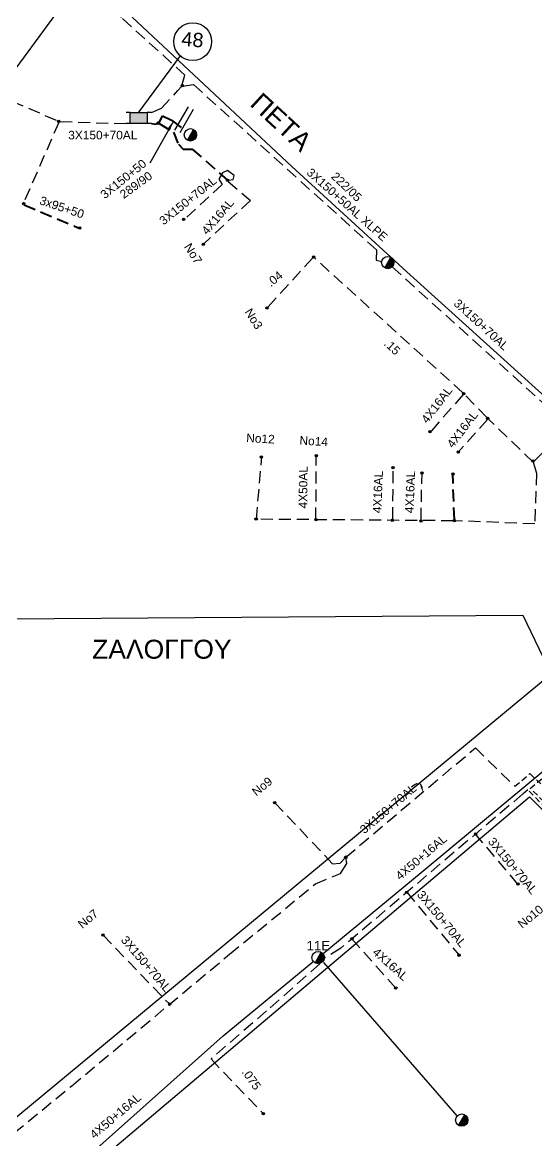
# Model space of a CAD drawing. Header units: millimetres. Extents: x 751 to 1825, y 360 to 872.
# Drawn here: x 971.9 to 1026.2, y 425.4 to 543.4 of the extents above; entities that cross this region are included whole.
import ezdxf

# ---------------------------------------------------------------- set-up
doc = ezdxf.new("R2010")
doc.units = ezdxf.units.MM
doc.linetypes.add('DASHED', pattern=[19.05, 12.7, -6.35])
for name, color, linetype in [('Link Box 4 Διευθύνσεων', 7, 'Continuous'), ('Άγνωστα', 7, 'Continuous'), ('Γυμνά εναέρια ΧΤ και ΦΟΠ (3Φ)   4x50+16AL', 7, 'Continuous'), ('Επιγραφές - Σχήματα', 7, 'Continuous'), ('Καλώδια ΧΤ   3x150+50AL', 7, 'DASHED'), ('Καλώδια ΧΤ   3x150+70AL', 7, 'DASHED'), ('Καλώδια ΧΤ   3x150AL+50XLPE', 7, 'DASHED'), ('Στύλος ΦΜ', 7, 'Continuous'), ('Στύλος ΦΜ @ 1', 7, 'Continuous'), ('Συνδέσεις', 7, 'Continuous'), ('Τομή', 7, 'Continuous'), ('Υπόβαθρο ΔΕΗ', 7, 'Continuous'), ('Υπόγεια Καλώδια Δικτύου ΧΤ   .04', 7, 'DASHED'), ('Υπόγεια Καλώδια Δικτύου ΧΤ   .15', 7, 'DASHED'), ('Υπόγεια καλώδια Δικτύου ΧΤ και Παρ. ΧΤ - 3X150+70 AL', 7, 'DASHED'), ('Υπόγεια καλώδια Παροχών ΧΤ   .075', 7, 'DASHED'), ('Υπόγεια καλώδια Παροχών ΧΤ   4x16AL', 7, 'DASHED'), ('Υπόγεια καλώδια Παροχών ΧΤ   4x50AL', 7, 'DASHED')]:
    doc.layers.add(name, color=color, linetype=linetype)
doc.styles.get("Standard").update_dxf_attribs({"font": 'ARIAL.TTF'})
doc.linetypes.add('SYN_LINE', pattern='A,0.5,-0.0001,["/\\/\\/\\/",Standard,S=0.1,R=0,X=0,Y=-0.05],-0.25', length=0.7501)
doc.dimstyles.new('ISO-25', dxfattribs={"dimtxt": 2.5, "dimasz": 2.5, "dimexe": 1.25, "dimexo": 0.625, "dimtad": 1, "dimtxsty": 'Standard', "dimcen": 2.5, "dimadec": 0, "dimazin": 0, "dimtfac": 1, "dimtmove": 0, "dimatfit": 3, "dimfxl": 1, "dimarcsym": 0})

# ---------------------------------------------------------------- blocks, each defined once
blk = doc.blocks.new('ΥΠΑΡΧΩΝ ΤΣΙΜΕΝΤΕΝΙΟΣ ΣΤΥΛΟΣ')
at = {"layer": 'Στύλος ΦΜ'}
blk.add_hatch(color=256, dxfattribs=at).paths.add_polyline_path([(-1.29, -2.28, 0.574793), (2.62, 0, 0.268822), (1.3, 2.27)])
blk.add_line((-1.29, -2.28), (1.3, 2.27), dxfattribs=at)
blk.add_circle((0, 0), 2.62, dxfattribs=at)
at = {"layer": 'Στύλος ΦΜ', "flags": 4}
for tag, p in [('ΑΡΙΘΜΟΣ', (-4.68, 8.05)), ('ΤΥΠΟΣ', (-4.91, 3.03))]:
    blk.add_attdef(tag, p, '', height=4, dxfattribs=at)
blk = doc.blocks.new('_ΣΥΝΔΕΣΗ')
at = {"layer": 'Συνδέσεις', "linetype": 'SYN_LINE', "ltscale": 40}
blk.add_hatch(color=256, dxfattribs=at).paths.add_polyline_path([(0.5, -0.01, 1), (-0.5, -0.01, 1)])
at = {"layer": 'Συνδέσεις'}
blk.add_circle((0, -0.01), 0.5, dxfattribs=at)
blk = doc.blocks.new('ΤΟΜΗ')
at = {"layer": 'Τομή', "ltscale": 40}
for p, q in [((-5.68, 0), (5.68, 0)), ((5.68, -2.33), (-5.68, -2.33))]:
    blk.add_line(p, q, dxfattribs=at)
blk = doc.blocks.new('LINK BOX 4 ΑΝΑΧΩΡΗΣΕΩΝ')
at = {"layer": 'Link Box 4 Διευθύνσεων', "ltscale": 40}
blk.add_hatch(color=256, dxfattribs=at).paths.add_polyline_path([(-3.54, 0), (-3.54, -4.67), (3.54, -4.67), (3.54, 0)])
for p, q in [((-3.54, 0), (-5.33, 0)), ((5.33, 0), (3.54, 0)), ((-3.54, -4.67), (-5.33, -4.67)), ((5.33, -4.67), (3.54, -4.67))]:
    blk.add_line(p, q, dxfattribs=at)
blk.add_lwpolyline([(-3.54, -4.67), (-3.54, 0), (3.54, 0), (3.54, -4.67)], close=True, dxfattribs=at)

msp = doc.modelspace()

# ---------------------------------------------------------------- linework, layer by layer
at = {"layer": 'Άγνωστα', "color": 30, "linetype": 'DASHED', "lineweight": 40, "ltscale": 0.1}
for points in [[(986.29, 532.86), (986.65, 533.58), (987.62, 533.14), (989.09, 531.98)], [(986.3, 532.77), (987.81, 531.87), (988.34, 530.58), (988.83, 530.07), (989.8, 530.08), (993.54, 526.78)], [(972.03, 524.2), (977.91, 521.69)]]:
    msp.add_lwpolyline(points, dxfattribs=at)
at = {"layer": 'Άγνωστα', "color": 30, "lineweight": 40, "ltscale": 0.1}
msp.add_lwpolyline([(985.48, 532.76), (985.94, 532.7), (986.07, 532.76)], dxfattribs=at)
at = {"layer": 'Άγνωστα', "color": 6, "linetype": 'DASHED', "lineweight": 40, "ltscale": 0.1}
msp.add_lwpolyline([(1017.48, 490.98), (1017.31, 495.87)], dxfattribs=at)
at = {"layer": 'Άγνωστα', "color": 85, "ltscale": 0.1}
msp.add_lwpolyline([(1003.67, 444.25), (1017.76, 428.05)], dxfattribs=at)
at = {"layer": 'Γυμνά εναέρια ΧΤ και ΦΟΠ (3Φ)   4x50+16AL', "color": 7, "ltscale": 0.1}
msp.add_lwpolyline([(962.8, 527.21), (989.62, 563.71)], dxfattribs=at)
at = {"layer": 'Γυμνά εναέρια ΧΤ και ΦΟΠ (3Φ)   4x50+16AL', "color": 30, "linetype": 'DASHED', "ltscale": 0.1}
for points in [[(988.75, 536.88), (989.03, 537.87), (982.3, 543.97), (982.94, 546.57), (983.87, 549.02)], [(985.48, 533.93), (986.54, 534.38), (988.29, 536.24), (988.67, 536.67)]]:
    msp.add_lwpolyline(points, dxfattribs=at)
at = {"layer": 'Γυμνά εναέρια ΧΤ και ΦΟΠ (3Φ)   4x50+16AL', "color": 85, "ltscale": 0.1}
for points in [[(1003.62, 445.17), (1013.96, 453.73), (1031.31, 468.11)], [(971.44, 418.52), (979.41, 424.33), (993.08, 436.48), (1002.55, 444.29)]]:
    msp.add_lwpolyline(points, dxfattribs=at)
at = {"layer": 'Επιγραφές - Σχήματα', "ltscale": 0.1}
for points in [[(988.52, 539.91), (984.07, 533.87)], [(1012.96, 462.76), (1013.24, 462.98), (1013.52, 463.14), (1013.86, 463.09), (1014.02, 462.84)]]:
    msp.add_lwpolyline(points, dxfattribs=at)
msp.add_circle((989.85, 541.41), 2, dxfattribs=at)
at = {"layer": 'Επιγραφές - Σχήματα'}
msp.add_solid([(1014.11, 462.87), (1014.19, 462.18), (1013.89, 462.81)], dxfattribs=at)
at = {"layer": 'Καλώδια ΧΤ   3x150+50AL', "color": 1, "ltscale": 0.05}
msp.add_lwpolyline([(1023.88, 462.83), (1025.47, 464.17), (1029.81, 460.01)], dxfattribs=at)
at = {"layer": 'Καλώδια ΧΤ   3x150+50AL', "color": 6, "ltscale": 0.05}
for points in [[(1028.97, 459.21), (1025.5, 462.61), (1028.12, 464.79)], [(1030.79, 457.3), (1030.89, 457.14), (1030.88, 457.1), (1030.87, 457.07), (1030.85, 457.04), (1030.81, 457.02), (1030.79, 457.02), (1030.75, 457.02), (1030.73, 457.03), (1030.69, 457.04), (1030.66, 457.05), (1030.61, 457.07), (1030.57, 457.11), (1030.52, 457.15), (1025.26, 462.44), (1024.72, 462.02)]]:
    msp.add_lwpolyline(points, dxfattribs=at)
at = {"layer": 'Καλώδια ΧΤ   3x150+50AL', "color": 27, "linetype": 'DASHED', "ltscale": 0.1}
msp.add_lwpolyline([(916.5, 432.74), (916.5, 432.74), (916.5, 432.74), (922.26, 430.52), (918.58, 420.91), (915.61, 412.51), (920.24, 409.08), (918.94, 406.72), (920.25, 405.5), (924.85, 403.77), (933.1, 400.4), (933.74, 400.23), (934.71, 401.05), (937.92, 401.3), (940.41, 401.48), (949.39, 408.61), (962.13, 419.01), (977.05, 431.2), (993.74, 445.1), (1002.82, 452.54), (1005.46, 453.63), (1006.12, 454.69), (1006.02, 455.35)], dxfattribs=at)
at = {"layer": 'Καλώδια ΧΤ   3x150+70AL', "color": 6, "linetype": 'DASHED', "ltscale": 0.1}
msp.add_lwpolyline([(1010.91, 517.64), (1010.91, 517.64), (1010.91, 517.64), (1010.91, 517.64), (1029.58, 500.82)], dxfattribs=at)
at = {"layer": 'Καλώδια ΧΤ   3x150AL+50XLPE', "color": 30, "linetype": 'DASHED', "ltscale": 0.1}
msp.add_lwpolyline([(988.77, 536.73), (989.94, 536.88), (1009.27, 519.43), (1009.21, 518.34), (1009.81, 518.22)], dxfattribs=at)
at = {"layer": 'Υπόβαθρο ΔΕΗ', "ltscale": 0.1}
for points in [[(997.46, 550.29), (984.98, 549.02), (983.45, 544.01), (1000.32, 528.23), (1012.47, 517.13), (1030.76, 500.58), (1041.08, 491.1), (1060.66, 490.72), (1057.29, 556.7), (1030.76, 554.13)], [(979.07, 397.94), (957.5, 399.17), (958.05, 406.34), (978.01, 421.67), (1025.43, 461.73), (1066.93, 419.7), (1042.66, 393.5)]]:
    msp.add_lwpolyline(points, close=True, dxfattribs=at)
msp.add_lwpolyline([(1024.71, 480.89), (1027.71, 474.65), (938.26, 400.62), (923.04, 406.78), (955.4, 480.39), (1024.71, 480.89)], dxfattribs=at)
at = {"layer": 'Υπόγεια Καλώδια Δικτύου ΧΤ   .04', "color": 6, "linetype": 'DASHED', "ltscale": 0.1}
msp.add_lwpolyline([(1002.53, 518.59), (997.65, 513.26)], dxfattribs=at)
at = {"layer": 'Υπόγεια Καλώδια Δικτύου ΧΤ   .15', "color": 6, "linetype": 'DASHED', "ltscale": 0.1}
for points in [[(1018.37, 504.36), (1002.7, 518.6)], [(1020.91, 501.75), (1018.54, 504.18)], [(1025.8, 497.03), (1021.09, 501.58)], [(1029.58, 500.82), (1025.93, 497.15)], [(996.58, 491.01), (997.15, 497.63)], [(1025.8, 497.03), (1026.17, 495.87), (1025.97, 490.52), (1017.61, 490.85)], [(1017.36, 490.85), (996.58, 491.01)]]:
    msp.add_lwpolyline(points, dxfattribs=at)
at = {"layer": 'Υπόγεια καλώδια Δικτύου ΧΤ και Παρ. ΧΤ - 3X150+70 AL', "color": 30, "linetype": 'DASHED', "ltscale": 0.1}
for points in [[(967.25, 536.65), (975.59, 533.05)], [(975.7, 532.87), (972, 524.44)], [(975.83, 532.98), (982.81, 532.76)], [(993.67, 526.78), (994.12, 526.85), (994.21, 527.28), (993.51, 527.8), (993, 527.58), (992.61, 526.91), (992.96, 526.33), (988.93, 522.62)]]:
    msp.add_lwpolyline(points, dxfattribs=at)
at = {"layer": 'Υπόγεια καλώδια Δικτύου ΧΤ και Παρ. ΧΤ - 3X150+70 AL', "color": 27, "linetype": 'DASHED', "ltscale": 0.1}
for points in [[(998.53, 461.09), (1004.61, 454.66), (1005.41, 454.71), (1006.02, 455.35), (1019.7, 466.88), (1023.88, 462.83)], [(980.38, 447.13), (987.42, 439.83)]]:
    msp.add_lwpolyline(points, dxfattribs=at)
at = {"layer": 'Υπόγεια καλώδια Δικτύου ΧΤ και Παρ. ΧΤ - 3X150+70 AL', "color": 6, "linetype": 'DASHED', "ltscale": 0.1}
for points in [[(1024.72, 462.02), (1005.51, 445.75), (1003.67, 444.61)], [(1024.2, 452.51), (1019.73, 457.79)], [(1012.46, 451.64), (1017.98, 445.01)]]:
    msp.add_lwpolyline(points, dxfattribs=at)
at = {"layer": 'Υπόγεια καλώδια Παροχών ΧΤ   .075', "color": 6, "linetype": 'DASHED', "ltscale": 0.1}
msp.add_lwpolyline([(1003.27, 444.08), (997.65, 439.13), (991.78, 434.05), (997.32, 428.28)], dxfattribs=at)
at = {"layer": 'Υπόγεια καλώδια Παροχών ΧΤ   4x16AL', "color": 30, "linetype": 'DASHED', "ltscale": 0.1}
msp.add_lwpolyline([(993.58, 526.66), (995.94, 524.64), (991.01, 520.08)], dxfattribs=at)
at = {"layer": 'Υπόγεια καλώδια Παροχών ΧΤ   4x16AL', "color": 6, "linetype": 'DASHED', "ltscale": 0.1}
for points in [[(1018.4, 504.16), (1014.94, 500.21)], [(1021, 501.54), (1017.89, 498.1)], [(1010.98, 491.01), (1011.02, 496.55)], [(1013.96, 490.95), (1014.07, 496.01)], [(1006.67, 446.74), (1011.3, 441.53)]]:
    msp.add_lwpolyline(points, dxfattribs=at)
at = {"layer": 'Υπόγεια καλώδια Παροχών ΧΤ   4x50AL', "color": 6, "linetype": 'DASHED', "ltscale": 0.1}
msp.add_lwpolyline([(1002.86, 490.97), (1002.9, 497.73)], dxfattribs=at)

# ---------------------------------------------------------------- block references
at = {"layer": 'Link Box 4 Διευθύνσεων', "ltscale": 0.1, "xscale": 0.25, "yscale": 0.25, "zscale": 0.25}
msp.add_blockref('LINK BOX 4 ΑΝΑΧΩΡΗΣΕΩΝ', (984.14, 533.93), dxfattribs=at)
at = {"layer": 'Στύλος ΦΜ @ 1', "ltscale": 0.1, "xscale": 0.25, "yscale": 0.25, "zscale": 0.25}
for p in [(989.61, 531.58), (1010.45, 518.1), (1018.26, 427.6)]:
    msp.add_blockref('ΥΠΑΡΧΩΝ ΤΣΙΜΕΝΤΕΝΙΟΣ ΣΤΥΛΟΣ', p, dxfattribs=at)
at = {"layer": 'Στύλος ΦΜ @ 1', "ltscale": 0.1}
ref = msp.add_blockref('ΥΠΑΡΧΩΝ ΤΣΙΜΕΝΤΕΝΙΟΣ ΣΤΥΛΟΣ', (1003.1, 444.75), dxfattribs=dict(at, xscale=0.25, yscale=0.25, zscale=0.25))
ref.add_attrib('ΤΥΠΟΣ', '11E', (1001.87, 445.51), dxfattribs={"layer": 'Στύλος ΦΜ', "height": 1, "flags": 4})
at = {"layer": 'Συνδέσεις', "ltscale": 0.1, "xscale": 0.25, "yscale": 0.25, "zscale": 0.25}
for p in [(988.75, 536.76), (975.7, 533), (986.18, 532.81), (993.55, 526.79), (971.99, 524.32), (988.89, 522.67), (977.91, 521.76), (990.96, 520.03), (1002.61, 518.68), (997.69, 513.31), (1018.45, 504.27), (1014.92, 500.25), (1017.89, 498.1), (997.11, 497.57), (1002.91, 497.72), (1025.8, 497.15), (1011.01, 496.46), (1014.08, 495.9), (1017.33, 495.8), (996.55, 491.05), (1002.86, 490.98), (1010.92, 490.9), (1013.96, 490.83), (1017.48, 490.86), (998.52, 461.09), (1019.73, 457.8), (1006.02, 455.35), (1024.2, 452.51), (1012.46, 451.65), (980.37, 447.13), (1006.66, 446.74), (1017.98, 445.01), (1011.3, 441.54), (987.41, 439.84), (997.31, 428.28)]:
    msp.add_blockref('_ΣΥΝΔΕΣΗ', p, dxfattribs=at)
at = {"layer": 'Συνδέσεις', "color": 6, "ltscale": 0.1, "xscale": 0.25, "yscale": 0.25, "zscale": 0.25}
msp.add_blockref('_ΣΥΝΔΕΣΗ', (1021, 501.67), dxfattribs=at)
at = {"layer": 'Τομή', "ltscale": 0.1, "xscale": 0.2499999999999434, "yscale": 0.2499999999999434, "zscale": 0.2499999999999434, "rotation": 240.0671821941092}
msp.add_blockref('ΤΟΜΗ', (989.19, 533.02), dxfattribs=at)

# ---------------------------------------------------------------- texts
at = {"layer": 'Γυμνά εναέρια ΧΤ και ΦΟΠ (3Φ)   4x50+16AL', "color": 7, "ltscale": 0.1, "char_height": 0.9, "width": 84.1859, "attachment_point": 1, "rotation": 40.3059}
for insert in [(1011.17, 453.56), (978.88, 426.26)]:
    msp.add_mtext('4X50+16AL', dxfattribs=dict(at, insert=insert))
at = {"layer": 'Επιγραφές - Σχήματα', "ltscale": 0.1, "attachment_point": 5}
for s, insert, char_height, rotation in [('48', (989.83, 541.62), 1.5, 355.744), ('ΠΕΤΑ', (999.2, 532.93), 2, 317.3369), ('289/90', (983.86, 526.28), 0.9, 35.9119), ('222/05', (1006.1, 526.09), 0.9, 316.4909), ('No7', (989.89, 519.04), 0.9, 302.4935), ('No3', (996.29, 512.16), 0.9, 302.4935), ('No12', (997.01, 499.52), 0.9, 356.7756), ('No14', (1002.63, 499.25), 0.9, 356.7756)]:
    msp.add_mtext(s, dxfattribs=dict(at, insert=insert, char_height=char_height, rotation=rotation))
at = {"layer": 'Επιγραφές - Σχήματα', "ltscale": 0.1, "char_height": 0.9, "attachment_point": 1}
for s, insert, width, rotation in [('3x95+50', (973.88, 525.14), 2.4307, 341.3179), ('No9', (996, 462.44), 2.2669, 39.1146), ('No7', (977.61, 448.47), 2.2669, 39.1146), ('No10', (1024.07, 448.48), 2.2669, 39.1146)]:
    msp.add_mtext(s, dxfattribs=dict(at, insert=insert, width=width, rotation=rotation))
at = {"layer": 'Επιγραφές - Σχήματα', "ltscale": 0.1, "insert": (986.59, 477.28), "char_height": 2, "attachment_point": 5}
msp.add_mtext('ΖΑΛΟΓΓΟΥ', dxfattribs=at)
at = {"layer": 'Καλώδια ΧΤ   3x150+70AL', "color": 7, "linetype": 'DASHED', "ltscale": 0.1, "insert": (1017.94, 514.34), "char_height": 0.9, "width": 84.1859, "attachment_point": 1, "rotation": 317.6235}
msp.add_mtext('3X150+70AL', dxfattribs=at)
at = {"layer": 'Καλώδια ΧΤ   3x150AL+50XLPE', "color": 7, "linetype": 'DASHED', "ltscale": 0.1, "insert": (1002.4, 528.15), "char_height": 0.9, "width": 84.1859, "attachment_point": 1, "rotation": 318.4552}
msp.add_mtext('3X150+50AL XLPE', dxfattribs=at)
at = {"layer": 'Υπόγεια Καλώδια Δικτύου ΧΤ   .04', "color": 7, "linetype": 'DASHED', "ltscale": 0.1, "insert": (997.53, 516.18), "char_height": 0.9, "width": 84.1859, "attachment_point": 1, "rotation": 39.0713}
msp.add_mtext('.04', dxfattribs=at)
at = {"layer": 'Υπόγεια Καλώδια Δικτύου ΧΤ   .15', "color": 7, "linetype": 'DASHED', "ltscale": 0.1, "insert": (1010.59, 510.11), "char_height": 0.9, "width": 84.1859, "attachment_point": 1, "rotation": 317.1067}
msp.add_mtext('.15', dxfattribs=at)
at = {"layer": 'Υπόγεια καλώδια Δικτύου ΧΤ και Παρ. ΧΤ - 3X150+70 AL', "color": 7, "linetype": 'DASHED', "ltscale": 0.1, "insert": (976.7, 532), "char_height": 0.9, "width": 84.1859, "attachment_point": 1}
msp.add_mtext('3X150+70AL', dxfattribs=at)
at = {"layer": 'Υπόγεια καλώδια Δικτύου ΧΤ και Παρ. ΧΤ - 3X150+70 AL', "color": 7, "linetype": 'DASHED', "ltscale": 0.1, "char_height": 0.9, "width": 84.1859, "attachment_point": 1}
for s, insert, rotation in [('3X150+50', (979.99, 525.47), 38.7436), ('3X150+70AL', (986.21, 522.71), 38.7436), ('3X150+70AL', (1007.4, 458.45), 40.0491), ('3X150+70AL', (1021.67, 457.54), 309.659), ('3X150+70AL', (1014.17, 451.94), 309.659), ('3X150+70AL', (982.89, 447.15), 310.6252)]:
    msp.add_mtext(s, dxfattribs=dict(at, insert=insert, rotation=rotation))
at = {"layer": 'Υπόγεια καλώδια Παροχών ΧΤ   .075', "color": 7, "linetype": 'DASHED', "ltscale": 0.1, "insert": (995.71, 433.19), "char_height": 0.9, "width": 84.1859, "attachment_point": 1, "rotation": 305.5604}
msp.add_mtext('.075', dxfattribs=at)
at = {"layer": 'Υπόγεια καλώδια Παροχών ΧΤ   4x16AL', "color": 7, "linetype": 'DASHED', "ltscale": 0.1, "char_height": 0.9, "width": 84.1859, "attachment_point": 1}
for insert, rotation in [((990.69, 521.53), 49.7344), ((1013.91, 501.59), 52.6283), ((1016.61, 499), 52.6283), ((1008.86, 491.67), 87.612), ((1012.26, 491.67), 87.612)]:
    msp.add_mtext('4X16AL', dxfattribs=dict(at, insert=insert, rotation=rotation))
at = {"layer": 'Υπόγεια καλώδια Παροχών ΧΤ   4x16AL', "linetype": 'DASHED', "ltscale": 0.1, "insert": (1009.36, 445.87), "char_height": 0.9, "width": 84.1859, "attachment_point": 1, "rotation": 318.3905}
msp.add_mtext('{\\C256;4X16AL}', dxfattribs=at)
at = {"layer": 'Υπόγεια καλώδια Παροχών ΧΤ   4x50AL', "color": 7, "linetype": 'DASHED', "ltscale": 0.1, "insert": (1001.04, 492.15), "char_height": 0.9, "width": 84.1859, "attachment_point": 1, "rotation": 89.5278}
msp.add_mtext('4X50AL', dxfattribs=at)

# ---------------------------------------------------------------- leaders
at = {"layer": 'Επιγραφές - Σχήματα', "ltscale": 40}
msp.add_leader([(987.81, 533.02), (985.32, 528.59)], dimstyle='ISO-25', override={"dimasz": 1, "dimtad": 0}, dxfattribs=at)

doc.saveas('drawing.dxf')
